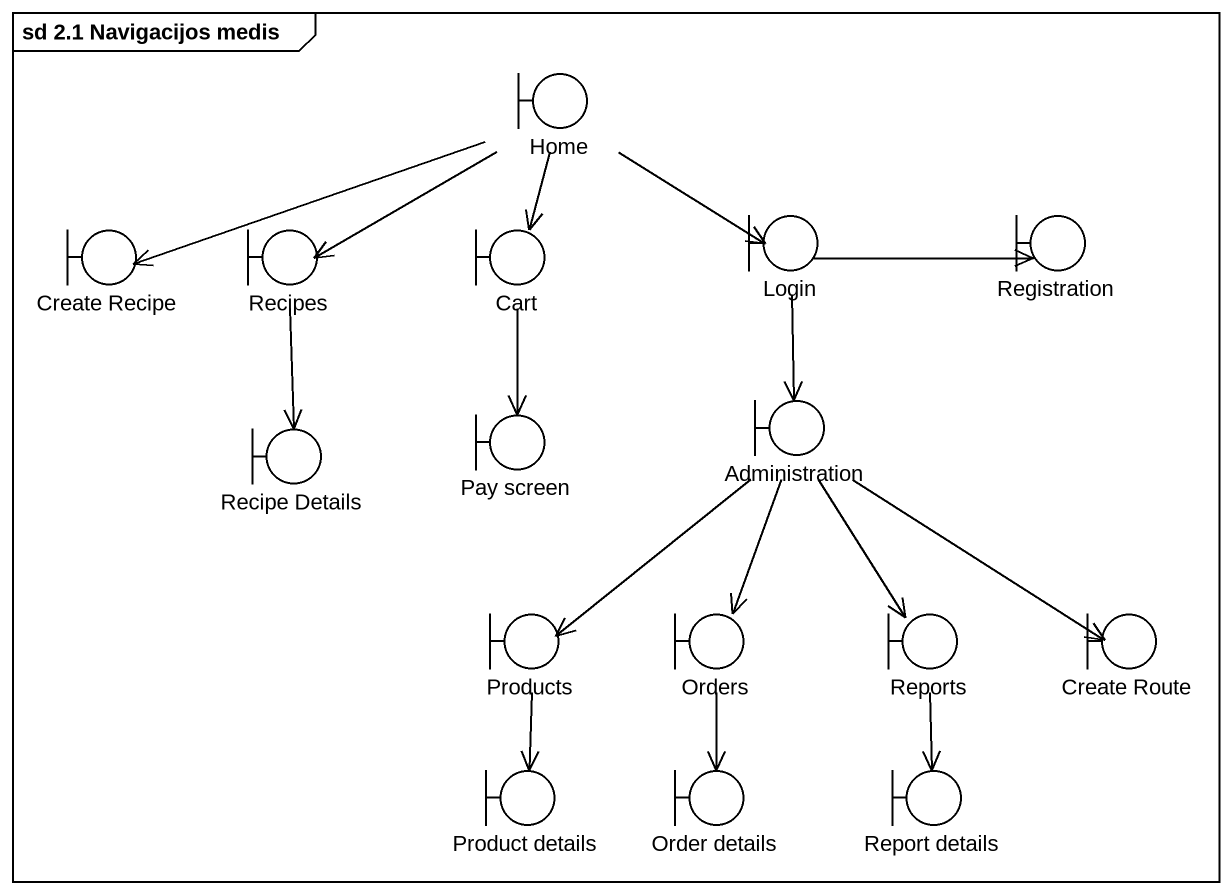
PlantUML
@startuml
mainframe sd 2.1 Navigacijos medis
boundary Home
boundary "Create Recipe" as Create_Recipe
boundary Recipes
boundary Cart
boundary Login
boundary Registration
boundary "Recipe Details" as Recipe_Details
boundary "Pay screen" as Pay_screen
boundary Administration
boundary Products
boundary Orders
boundary Reports
boundary "Create Route" as Create_Route
boundary "Product details" as Product_details
boundary "Order details" as Order_details
boundary "Report details" as Report_details
Home -left-> Create_Recipe
Home -left-> Recipes
Home --> Cart
Home --> Login
Recipes --> Recipe_Details
Cart --> Pay_screen
Login -right-> Registration
Login --> Administration
Administration --> Products
Administration --> Orders
Administration --> Reports
Administration --> Create_Route
Products --> Product_details
Orders --> Order_details
Reports --> Report_details
@enduml
